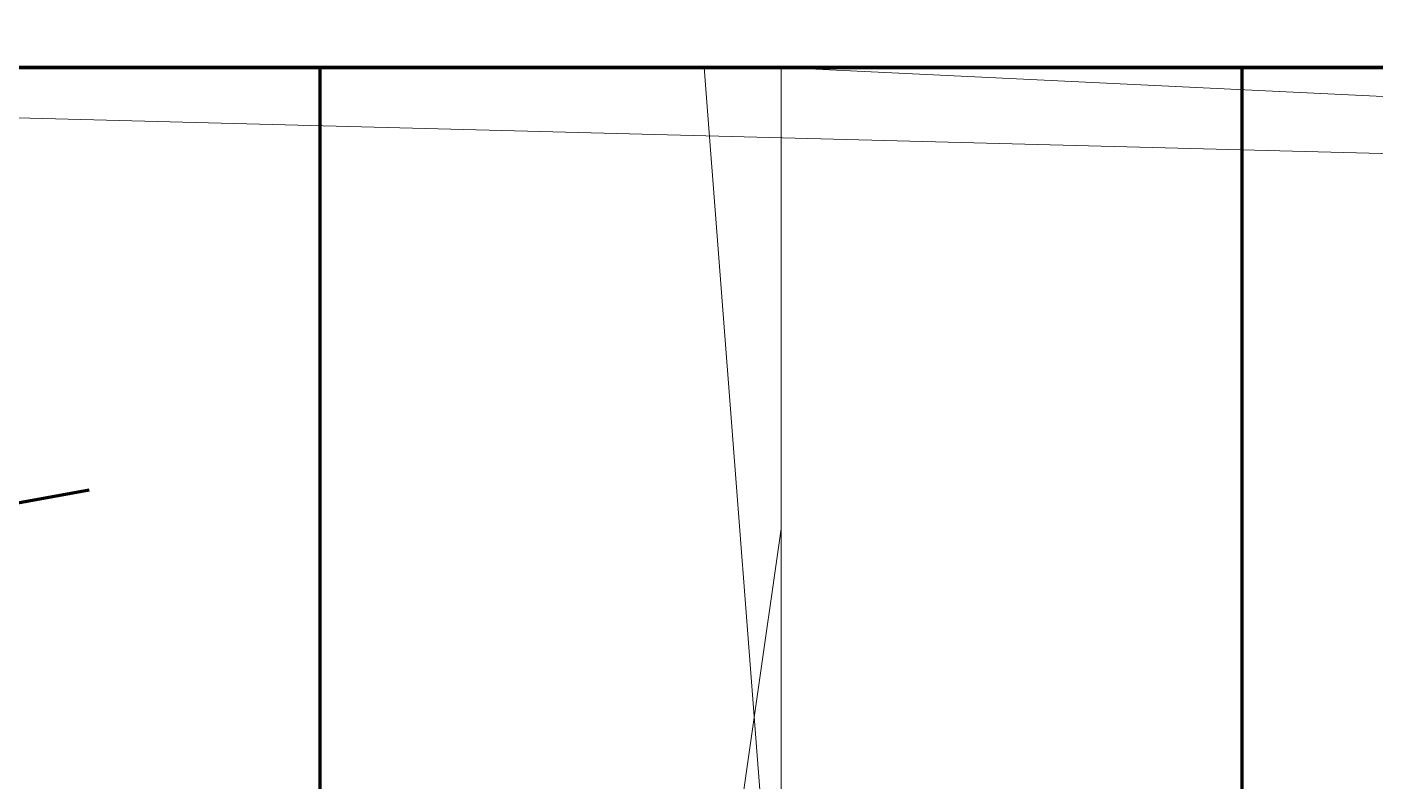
# Model space of a CAD drawing. Extents: x 0 to 1153, y 0 to 816.
# Drawn here: x 533.0018 to 533.3731, y 627.0353 to 627.243 of the extents above; entities that cross this region are included whole.
import ezdxf

# ---------------------------------------------------------------- set-up
doc = ezdxf.new("R2010")
doc.units = 0
doc.header["$MEASUREMENT"] = 0
doc.layers.add('Hatch', color=7, linetype='Continuous')

msp = doc.modelspace()

# ---------------------------------------------------------------- linework, layer by layer
at = {"layer": 'Hatch', "color": 3, "linetype": 'Continuous', "lineweight": 211}
msp.add_lwpolyline([(532.02417, 627.33768), (532.02417, 625.71839), (536.67025, 625.71839), (532.02417, 625.71839), (532.02417, 627.33768), (536.67025, 627.33768), (532.02417, 627.33768), (532.02417, 627.33768), (532.02417, 627.23181), (536.67025, 627.23181), (536.67025, 627.33768), (532.02417, 627.33768), (532.02417, 627.23181), (536.67025, 627.23181), (536.67025, 627.33768)], close=True, dxfattribs=at)
at = {"layer": 'Hatch', "color": 3, "linetype": 'Continuous', "lineweight": 0}
for points in [[(532.46867, 627.23181), (533.2095, 627.23181), (532.46867, 627.23181), (533.2095, 627.23181), (532.46867, 627.23181), (533.2095, 627.23181), (534.08792, 627.23181), (532.33108, 627.23181), (533.2095, 627.23181), (532.33108, 627.23181), (533.2095, 627.23181), (532.33108, 627.23181), (533.2095, 627.23181), (534.18317, 627.23181), (532.23583, 627.23181), (533.2095, 627.23181), (532.23583, 627.23181), (533.2095, 627.23181), (532.23583, 627.23181), (533.2095, 627.23181), (534.23608, 627.23181), (532.18288, 627.23181), (533.2095, 627.23181), (532.18288, 627.23181), (533.2095, 627.23181), (532.18288, 627.23181), (533.2095, 627.23181), (532.16175, 627.23181), (533.2095, 627.23181), (532.18288, 627.23181), (533.2095, 627.23181), (532.16175, 627.23181), (533.2095, 627.23181), (532.16175, 627.23181), (533.2095, 627.23181), (532.18288, 627.23181)], [(532.23583, 627.23181), (533.2095, 627.23181), (534.18317, 627.23181), (532.16175, 627.23181), (533.2095, 627.23181), (532.33108, 627.23181), (533.2095, 627.23181), (532.23583, 627.23181), (533.2095, 627.23181), (532.33108, 627.23181), (534.08792, 627.23181), (532.33108, 627.23181)], [(533.79158, 627.23181), (532.62738, 627.23181), (533.61167, 627.23181), (532.80733, 627.23181), (533.2095, 627.23181), (532.17233, 627.23181), (533.2095, 627.23181), (532.17233, 627.23181), (533.23067, 627.23181), (532.17233, 627.23181), (534.24663, 627.23181), (533.18829, 627.23181), (532.17233, 627.23181), (533.18829, 627.23181), (532.17233, 627.23181), (533.2095, 627.23181), (534.24663, 627.23181), (533.26242, 627.23181), (534.24663, 627.23181), (533.28354, 627.23181), (533.18829, 627.23181), (532.17233, 627.23181), (533.15654, 627.23181), (532.17233, 627.23181), (533.15654, 627.23181), (532.17233, 627.23181), (533.13542, 627.23181), (532.17233, 627.23181), (533.13542, 627.23181), (532.17233, 627.23181), (533.13542, 627.23181), (532.16175, 627.23181), (533.10363, 627.23181), (532.16175, 627.23181), (533.10363, 627.23181), (532.16175, 627.23181), (533.10363, 627.23181), (532.16175, 627.23181), (533.10363, 627.23181), (532.16175, 627.23181), (533.09308, 627.23181), (532.16175, 627.23181), (533.09308, 627.23181), (532.16175, 627.23181), (533.0825, 627.23181), (532.16175, 627.23181), (533.0825, 627.23181), (532.16175, 627.23181), (533.0825, 627.23181), (532.16175, 627.23181), (533.0825, 627.23181), (532.16175, 627.23181), (533.0825, 627.23181), (532.16175, 627.23181), (533.0825, 627.23181), (532.16175, 627.23181), (533.09308, 627.23181), (532.16175, 627.23181), (533.09308, 627.23181), (532.17233, 627.23181), (533.11425, 627.23181), (532.17233, 627.23181), (533.11425, 627.23181), (532.17233, 627.23181), (533.11425, 627.23181), (532.17233, 627.23181), (533.13542, 627.23181), (532.17233, 627.23181), (533.15654, 627.23181), (532.17233, 627.23181), (533.15654, 627.23181), (532.17233, 627.23181), (533.23067, 627.23181), (534.24663, 627.23181), (533.28354, 627.23181), (534.24663, 627.23181), (533.30475, 627.23181), (534.24663, 627.23181), (533.31533, 627.23181), (534.25721, 627.23181), (533.31533, 627.23181), (534.25721, 627.23181), (533.32588, 627.23181), (534.25721, 627.23181), (533.3365, 627.23181), (534.25721, 627.23181), (533.3365, 627.23181), (534.25721, 627.23181), (533.3365, 627.23181), (534.25721, 627.23181), (533.3365, 627.23181), (534.25721, 627.23181), (533.3365, 627.23181), (534.25721, 627.23181), (533.3365, 627.23181), (534.25721, 627.23181), (533.3365, 627.23181), (534.25721, 627.23181), (533.32588, 627.23181), (534.25721, 627.23181), (533.32588, 627.23181), (534.25721, 627.23181), (533.32588, 627.23181), (534.25721, 627.23181), (533.31533, 627.23181), (534.25721, 627.23181), (533.31533, 627.23181), (534.25721, 627.23181), (533.30475, 627.23181), (534.24663, 627.23181), (533.30475, 627.23181), (534.24663, 627.23181), (533.28354, 627.23181), (534.24663, 627.23181), (533.28354, 627.23181), (534.24663, 627.23181), (533.26242, 627.23181), (534.24663, 627.23181), (533.26242, 627.23181), (534.24663, 627.23181), (533.26242, 627.23181), (534.24663, 627.23181), (533.23067, 627.23181), (534.24663, 627.23181), (533.23067, 627.23181), (534.24663, 627.23181), (533.18829, 627.23181), (532.17233, 627.23181), (533.2095, 627.23181), (534.24663, 627.23181), (533.2095, 627.23181), (534.23608, 627.23181), (533.2095, 627.23181), (532.18288, 627.23181), (534.23608, 627.23181)], [(533.2095, 626.95664), (533.2095, 627.23181), (533.15654, 627.23181), (533.2095, 627.23181), (533.15654, 627.23181), (533.2095, 627.23181), (533.15654, 627.23181), (533.2095, 627.23181), (533.11425, 627.23181), (533.2095, 627.23181), (533.13542, 627.23181), (533.2095, 627.23181), (533.11425, 627.23181), (533.2095, 627.23181), (533.09308, 627.23181), (533.19888, 627.23181), (533.10363, 627.23181), (533.19888, 627.23181), (533.09308, 627.23181), (533.19888, 627.23181), (533.0825, 627.23181), (533.19888, 627.23181), (533.0825, 627.23181), (533.19888, 627.23181), (533.0825, 627.23181), (533.19888, 627.23181), (533.0825, 627.23181), (533.19888, 627.23181), (533.0825, 627.23181), (533.19888, 627.23181), (533.0825, 627.23181), (533.19888, 627.23181), (533.0825, 627.23181), (533.18829, 627.23181), (533.0825, 627.23181), (533.18829, 627.23181), (533.09308, 627.23181), (533.18829, 627.23181), (533.09308, 627.23181), (533.18829, 627.23181), (533.10363, 627.23181), (533.18829, 627.23181), (533.10363, 627.23181), (533.18829, 627.23181), (533.10363, 627.23181), (533.18829, 627.23181), (533.11425, 627.23181), (533.18829, 627.23181), (533.11425, 627.23181), (533.18829, 627.23181), (533.13542, 627.23181), (533.18829, 627.23181), (533.13542, 627.23181), (533.18829, 627.23181), (533.2095, 626.95664), (533.2095, 627.23181), (533.41054, 627.23181), (533.00842, 627.23181), (533.41054, 627.23181), (533.2095, 627.23181), (532.17233, 627.23181), (534.23608, 627.23181), (532.23583, 627.23181), (533.2095, 627.23181), (532.17233, 627.23181), (534.24663, 627.23181), (532.18288, 627.23181), (534.24663, 627.23181), (533.30475, 627.23181), (534.25721, 627.23181), (533.3365, 627.23181), (534.25721, 627.23181), (533.32588, 627.23181), (534.25721, 627.23181), (533.31533, 627.23181), (534.24663, 627.23181), (533.30475, 627.23181), (534.24663, 627.23181), (533.28354, 627.23181), (534.24663, 627.23181), (533.26242, 627.23181), (534.24663, 627.23181), (533.23067, 627.23181), (532.17233, 627.23181), (533.15654, 627.23181), (532.17233, 627.23181), (533.15654, 627.23181), (532.17233, 627.23181), (533.13542, 627.23181), (532.17233, 627.23181), (533.10363, 627.23181), (532.16175, 627.23181), (533.10363, 627.23181), (532.16175, 627.23181), (533.09308, 627.23181), (532.16175, 627.23181), (533.11425, 627.23181), (533.2095, 627.23181), (534.24663, 627.23181), (533.2095, 627.23181), (533.00842, 627.23181), (533.61167, 627.23181), (533.00842, 627.23181)], [(532.80733, 627.23181), (533.2095, 627.23181), (532.46867, 627.23181), (533.79158, 627.23181), (532.46867, 627.23181), (533.95029, 627.23181), (532.46867, 627.23181), (533.2095, 627.23181), (533.00842, 627.23181), (533.2095, 627.23181), (533.00842, 627.23181), (533.2095, 627.23181), (532.80733, 627.23181), (533.61167, 627.23181), (532.80733, 627.23181), (533.00842, 627.23181), (533.2095, 627.23181), (533.41054, 627.23181), (533.00842, 627.23181), (533.2095, 627.23181), (534.23608, 627.23181), (532.18288, 627.23181), (534.23608, 627.23181), (532.17233, 627.23181), (534.23608, 627.23181), (532.17233, 627.23181), (534.24663, 627.23181), (532.18288, 627.23181), (534.18317, 627.23181), (532.23583, 627.23181), (534.08792, 627.23181), (532.33108, 627.23181), (533.95029, 627.23181), (532.46867, 627.23181)], [(532.18288, 627.23181), (534.24663, 627.23181), (533.2095, 627.23181), (533.00842, 627.23181), (533.41054, 627.23181), (532.80733, 627.23181), (533.41054, 627.23181), (532.80733, 627.23181), (532.62738, 627.23181), (533.61167, 627.23181), (533.41054, 627.23181), (533.00842, 627.23181), (532.80733, 627.23181), (533.61167, 627.23181), (533.79158, 627.23181), (532.62738, 627.23181)], [(533.26242, 627.23181), (533.2095, 627.23181), (533.26242, 627.23181), (533.2095, 627.23181), (533.26242, 627.23181), (533.2095, 627.23181), (533.26242, 627.23181), (533.31533, 627.23181), (533.26242, 627.23181), (533.32588, 627.23181), (533.26242, 627.23181), (533.3365, 627.23181), (533.26242, 627.23181), (533.32588, 627.23181), (533.2095, 627.23181), (533.61167, 627.23181), (533.2095, 627.23181), (533.79158, 627.23181), (533.2095, 627.23181), (533.95029, 627.23181), (533.2095, 627.23181), (534.08792, 627.23181), (533.2095, 627.23181), (534.18317, 627.23181), (533.2095, 627.23181), (532.18288, 627.23181)], [(532.46867, 627.23181), (533.2095, 627.23181), (532.23583, 627.23181), (533.2095, 627.23181), (532.62738, 627.23181), (533.2095, 627.23181), (532.46867, 627.23181), (533.2095, 627.23181), (532.62738, 627.23181), (533.79158, 627.23181), (532.62738, 627.23181)], [(534.18317, 627.23181), (532.23583, 627.23181), (534.08792, 627.23181)], [(534.18317, 627.23181), (532.23583, 627.23181)], [(532.23583, 627.23181), (534.15142, 627.23181)], [(534.23608, 627.23181), (532.23583, 627.23181), (534.18317, 627.23181), (533.2095, 627.23181), (534.08792, 627.23181), (533.2095, 627.23181), (534.08792, 627.23181)], [(532.33108, 627.23181), (533.95029, 627.23181)], [(532.46867, 627.23181), (533.95029, 627.23181), (534.08792, 627.23181), (532.33108, 627.23181)], [(532.80733, 627.23181), (533.2095, 627.23181), (532.62738, 627.23181), (533.95029, 627.23181), (532.46867, 627.23181), (534.08792, 627.23181), (532.33108, 627.23181), (534.18317, 627.23181), (532.33108, 627.23181), (533.2095, 627.23181), (532.46867, 627.23181)], [(534.08792, 627.18947), (532.46867, 627.23181), (533.95029, 627.23181), (532.62738, 627.23181), (533.79158, 627.23181), (532.80733, 627.23181), (533.2095, 627.23181), (533.41054, 627.23181), (533.2095, 627.23181), (533.26242, 627.23181), (533.31533, 627.23181), (533.23067, 627.23181), (533.31533, 627.23181), (533.23067, 627.23181), (533.31533, 627.23181), (533.23067, 627.23181), (533.32588, 627.23181), (533.23067, 627.23181), (533.32588, 627.23181), (533.23067, 627.23181), (533.3365, 627.23181), (533.22008, 627.23181), (533.3365, 627.23181), (533.22008, 627.23181), (533.3365, 627.23181), (533.22008, 627.23181), (533.3365, 627.23181), (533.22008, 627.23181), (533.3365, 627.23181), (533.22008, 627.23181), (533.32588, 627.23181), (533.22008, 627.23181), (533.32588, 627.23181), (533.22008, 627.23181), (533.31533, 627.23181), (533.2095, 627.23181), (533.31533, 627.23181), (533.22008, 627.23181), (533.30475, 627.23181), (533.2095, 627.23181), (533.28354, 627.23181), (533.2095, 627.23181), (533.26242, 627.23181), (533.2095, 627.23181), (533.26242, 627.23181), (533.2095, 627.23181), (533.2095, 626.95664)], [(533.2095, 627.02014), (533.2095, 627.23181), (533.61167, 627.23181), (532.80733, 627.23181), (533.2095, 627.23181), (532.80733, 627.23181), (533.2095, 627.23181), (532.80733, 627.23181), (533.2095, 627.23181), (533.79158, 627.23181), (532.62738, 627.23181), (533.2095, 627.23181), (532.62738, 627.23181), (533.2095, 627.23181), (532.62738, 627.23181), (533.2095, 627.23181), (534.08792, 627.18947)], [(533.95029, 627.23181), (533.2095, 627.23181), (533.2095, 627.10481), (533.2095, 626.95664), (534.15142, 626.91431), (532.75438, 626.95664)], [(532.78617, 626.95664), (533.02958, 626.95664), (533.2095, 627.02014), (533.2095, 627.23181), (534.08792, 627.18947)], [(533.79158, 627.23181), (532.80733, 627.23181), (533.61167, 627.23181)], [(533.2095, 627.02014), (533.2095, 627.23181), (533.00842, 627.23181), (533.2095, 627.23181), (533.00842, 627.23181), (533.2095, 627.23181), (533.41054, 627.23181), (533.2095, 627.23181), (533.61167, 627.23181), (533.2095, 627.23181), (533.61167, 627.23181), (533.2095, 627.23181), (533.79158, 627.23181), (533.2095, 627.23181), (533.79158, 627.23181), (533.2095, 627.23181), (533.95029, 627.23181), (533.2095, 627.23181), (533.95029, 627.23181), (533.2095, 627.23181), (533.95029, 627.23181), (533.2095, 627.23181), (534.08792, 627.23181), (533.2095, 627.23181), (534.18317, 627.23181), (533.2095, 627.23181), (534.18317, 627.23181), (533.2095, 627.23181), (534.23608, 627.23181), (533.2095, 627.23181), (534.23608, 627.23181), (533.2095, 627.23181), (534.25721, 627.23181), (533.2095, 627.23181), (534.25721, 627.23181), (533.2095, 627.23181), (534.23608, 627.23181), (533.2095, 627.23181), (534.25721, 627.23181), (533.2095, 627.23181), (534.25721, 627.23181), (533.2095, 627.23181), (534.18317, 627.23181)], [(533.0825, 627.23181), (533.2095, 627.23181), (533.0825, 627.23181), (533.2095, 627.23181), (533.0825, 627.23181), (533.2095, 627.23181), (533.0825, 627.23181), (533.2095, 627.23181), (533.13542, 627.23181), (533.19888, 627.23181), (533.19888, 627.23181)], [(533.18829, 626.95664), (533.2095, 627.10481), (533.2095, 627.23181), (533.95029, 627.23181)], [(533.79158, 627.23181), (533.2095, 627.23181), (533.79158, 627.23181), (533.2095, 627.23181), (533.61167, 627.23181), (533.2095, 627.23181), (533.61167, 627.23181)], [(533.41054, 627.23181), (533.2095, 627.23181), (533.41054, 627.23181), (533.2095, 627.23181), (533.2095, 627.10481), (533.2095, 626.95664)], [(533.2095, 626.95664), (533.2095, 627.23181), (533.2095, 626.95664)]]:
    msp.add_lwpolyline(points, dxfattribs=at)
at = {"layer": 'Hatch', "color": 3, "linetype": 'Continuous', "lineweight": 211}
for points in [[(533.3365, 627.23181), (533.0825, 627.23181), (533.0825, 626.95664), (533.0825, 626.86139), (533.0825, 626.58626), (533.3365, 626.58626), (533.3365, 626.86139), (533.3365, 626.95664), (533.3365, 627.23181), (533.2095, 627.23181), (532.16175, 627.23181)], [(532.384, 626.87197), (532.88138, 626.87197), (532.88138, 626.95664), (532.16175, 626.95664), (534.25721, 626.95664), (534.25721, 627.23181), (532.16175, 627.23181)], [(534.25721, 627.23181), (533.2095, 627.23181), (533.0825, 627.23181)], [(533.01896, 627.11543), (532.78617, 627.0731), (532.78617, 626.71326), (533.01896, 626.71326)]]:
    msp.add_lwpolyline(points, dxfattribs=at)

doc.saveas('drawing.dxf')
